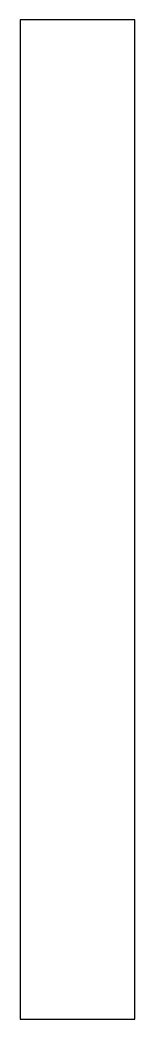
# Model space of a CAD drawing. Extents: x 3039 to 3049, y 6975 to 7062.
import ezdxf

# ---------------------------------------------------------------- set-up
doc = ezdxf.new("R2010")
doc.units = 0
doc.layers.get('0').update_dxf_attribs({"linetype": 'CONTINUOUS'})

msp = doc.modelspace()

# ---------------------------------------------------------------- linework, layer by layer
at = {"linetype": 'CONTINUOUS'}
for p, q in [((3049.01, 7062), (3039.01, 7062)), ((3039.01, 7062), (3039.01, 6975)), ((3049.01, 6975), (3049.01, 7062)), ((3039.01, 6975), (3049.01, 6975))]:
    msp.add_line(p, q, dxfattribs=at)

doc.saveas('drawing.dxf')
